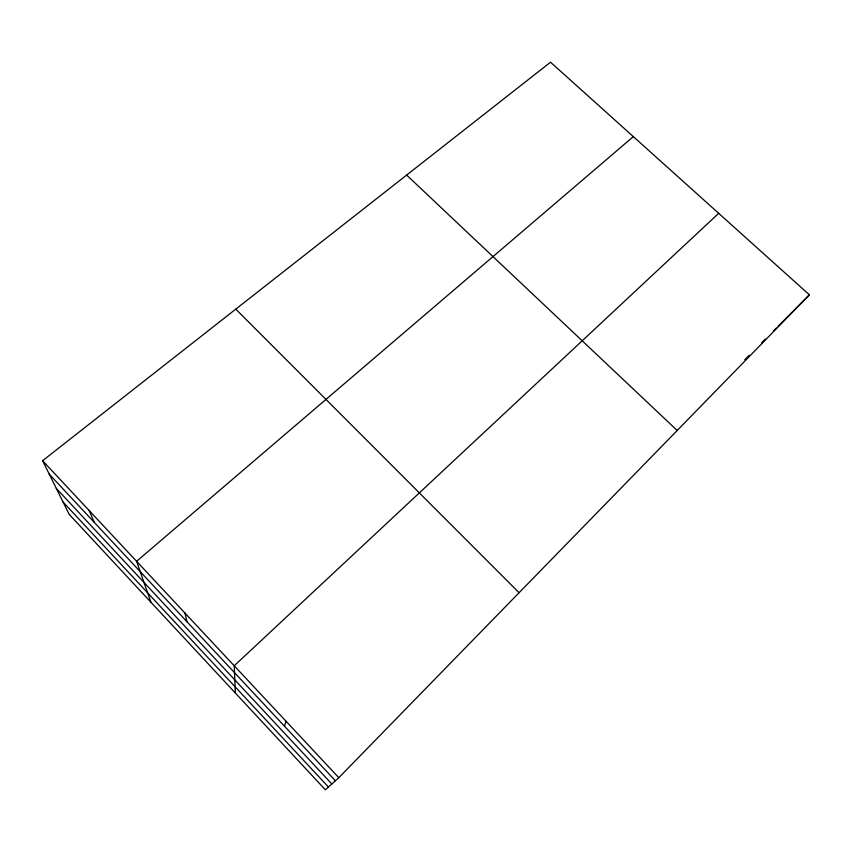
<?xml version="1.0" encoding="UTF-8"?>
<svg xmlns="http://www.w3.org/2000/svg" width="852" height="852" viewBox="0 0 852 852"><rect width="100%" height="100%" fill="white"/><g stroke="black" fill="none" stroke-linecap="round" stroke-linejoin="round"><path stroke-width="1.28" d="M284.472 726.181L285.995 721.186M338.808 777.706L809.4 294.835L550.52 62.196L42.6 460.708L69.15 514.31L325.368 789.804L338.808 777.706L42.6 460.708M744.776 359.757L749.217 355.305M761.699 342.76L765.362 339.075M773.627 330.778L776.374 328.02M778.174 326.209L809.4 294.835M718.683 213.32L234.225 665.785L235.365 693.027M633.334 136.618L136.608 561.308L150.9 602.204M406.638 175.086L677.202 430.484M235.78 309.138L519.092 592.726M49.256 474.159L335.411 780.762M56.307 488.388L331.843 783.978M63.048 502.009L328.435 787.035M89.162 510.54L94.316 522.436M184.948 613.057L186.918 621.651"/></g></svg>
